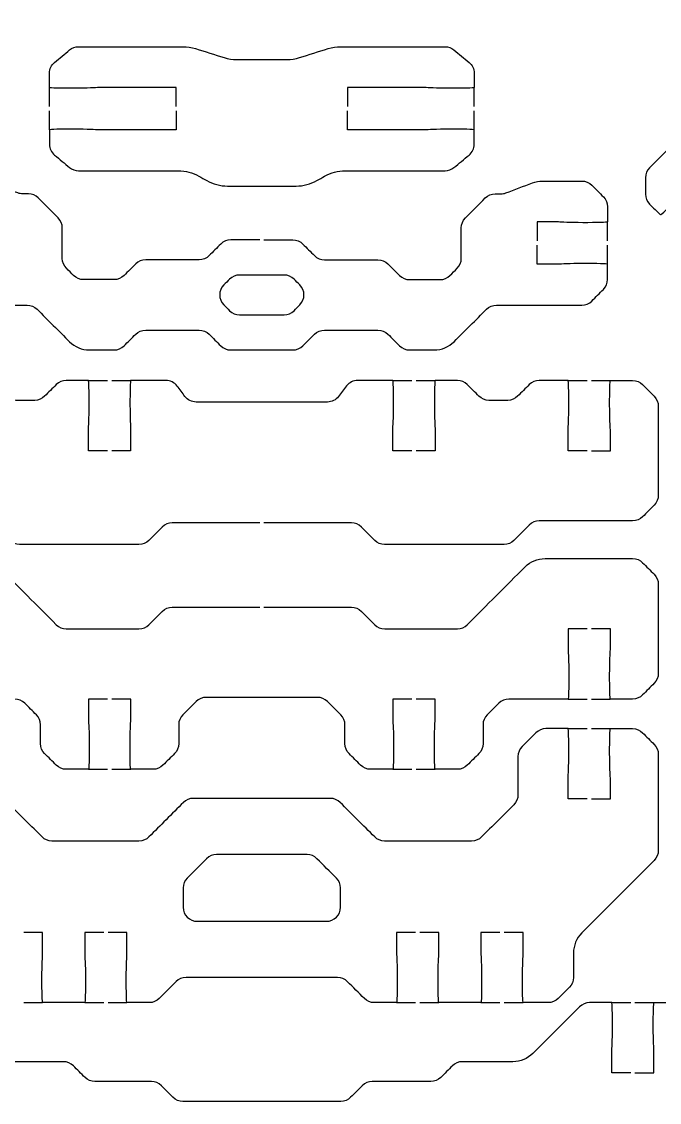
# Model space of a CAD drawing. Extents: x 0 to 400, y 230 to 450.
# Drawn here: x 317.9 to 363.3, y 268.6 to 345.5 of the extents above; entities that cross this region are included whole.
import ezdxf

# ---------------------------------------------------------------- set-up
doc = ezdxf.new("R2010")
doc.units = 0
doc.header["$MEASUREMENT"] = 0
doc.layers.add('DEFAULT', color=18, linetype='CONTINUOUS')

msp = doc.modelspace()

# ---------------------------------------------------------------- linework, layer by layer
at = {"layer": 'DEFAULT', "color": 1}
for points in [[(319.892, 339.402), (319.892, 340.753)], [(350.111, 339.402), (350.111, 340.753)], [(319.892, 337.751), (319.892, 339.102)], [(350.111, 337.751), (350.111, 339.102)], [(359.608, 329.845), (359.608, 331.193)], [(359.608, 328.194), (359.608, 329.545)], [(322.672, 319.918), (324.023, 319.918)], [(324.323, 319.918), (325.671, 319.918)], [(344.329, 319.918), (345.68, 319.918)], [(345.98, 319.918), (347.331, 319.918)], [(356.803, 319.918), (358.154, 319.918)], [(358.454, 319.918), (359.802, 319.918)], [(356.803, 297.248), (358.154, 297.248)], [(358.454, 297.248), (359.802, 297.248)], [(356.803, 295.142), (358.154, 295.142)], [(358.454, 295.142), (359.802, 295.142)], [(322.672, 292.249), (324.023, 292.249)], [(324.323, 292.249), (325.671, 292.249)], [(344.329, 292.249), (345.68, 292.249)], [(345.98, 292.249), (347.331, 292.249)], [(318.054, 275.648), (319.402, 275.648)], [(322.407, 275.648), (323.759, 275.648)], [(324.058, 275.648), (325.406, 275.648)], [(344.594, 275.648), (345.945, 275.648)], [(346.245, 275.648), (347.596, 275.648)], [(350.598, 275.648), (351.949, 275.648)], [(352.249, 275.648), (353.6, 275.648)], [(359.908, 275.648), (361.255, 275.648)], [(361.559, 275.648), (362.906, 275.648)]]:
    msp.add_lwpolyline(points, dxfattribs=at)
for points, knots in [([(387.957, 343.102), (387.957, 343.553), (387.957, 344.003), (387.957, 344.454), (389.124, 344.454), (390.29, 344.454), (391.457, 344.454), (391.668, 344.454), (392.24, 344.404), (393.206, 344.404), (394.173, 344.404), (394.956, 344.425), (394.956, 344.454), (394.956, 344.816), (394.956, 345.178), (394.956, 345.54), (394.956, 345.805), (394.85, 346.059), (394.663, 346.246), (394.388, 346.521), (394.113, 346.796), (393.838, 347.071), (393.651, 347.258), (393.397, 347.364), (393.132, 347.364), (388.572, 347.364), (384.012, 347.364), (379.452, 347.364), (379.187, 347.364), (378.933, 347.258), (378.746, 347.071), (377.589, 345.914), (376.432, 344.757), (375.275, 343.6), (374.901, 343.226), (374.393, 343.014), (373.86, 343.014), (372.898, 343.014), (371.936, 343.014), (370.974, 343.014), (370.71, 343.014), (370.456, 342.908), (370.269, 342.721), (367.711, 340.165), (365.153, 337.608), (362.596, 335.052), (362.409, 334.865), (362.303, 334.611), (362.303, 334.343), (362.304, 333.954), (362.305, 333.564), (362.307, 333.175), (362.307, 332.911), (362.412, 332.657), (362.599, 332.47), (362.856, 332.213), (363.112, 331.957), (363.368, 331.701), (363.39, 331.679), (363.961, 332.219), (364.645, 332.904), (365.326, 333.584), (365.697, 334.025), (365.848, 334.174), (366.466, 334.794), (369.736, 338.061), (369.736, 338.061), (370.055, 337.744), (370.373, 337.426), (370.692, 337.109)], [0, 0, 0, 0, 3.83, 3.83, 3.83, 13.75, 13.75, 13.75, 14.75, 14.75, 14.75, 15.75, 15.75, 15.75, 18.83, 18.83, 18.83, 19.83, 19.83, 19.83, 23.13926, 23.13926, 23.13926, 24.13926, 24.13926, 24.13926, 62.91926, 62.91926, 62.91926, 63.91926, 63.91926, 63.91926, 77.835121, 77.835121, 77.835121, 78.835121, 78.835121, 78.835121, 87.015121, 87.015121, 87.015121, 88.015121, 88.015121, 88.015121, 118.767196, 118.767196, 118.767196, 119.767196, 119.767196, 119.767196, 123.077211, 123.077211, 123.077211, 124.077211, 124.077211, 124.077211, 127.160197, 127.160197, 127.160197, 128.160197, 128.160197, 128.160197, 129.160197, 129.160197, 129.160197, 130.160197, 130.160197, 130.160197, 133.985651, 133.985651, 133.985651, 133.985651]), ([(328.895, 339.402), (328.895, 339.852), (328.895, 340.303), (328.895, 340.753), (327.061, 340.753), (325.226, 340.753), (323.392, 340.753), (323.18, 340.753), (322.608, 340.703), (321.642, 340.703), (320.675, 340.703), (319.892, 340.725), (319.892, 340.753), (319.892, 341.096), (319.892, 341.44), (319.892, 341.783), (319.892, 342.079), (320.026, 342.362), (320.255, 342.552), (320.612, 342.847), (320.968, 343.142), (321.324, 343.438), (321.504, 343.586), (321.73, 343.667), (321.963, 343.667), (324.437, 343.667), (326.911, 343.667), (329.385, 343.667), (329.689, 343.667), (329.992, 343.621), (330.281, 343.529), (330.962, 343.316), (331.643, 343.104), (332.324, 342.891), (332.613, 342.799), (332.917, 342.753), (333.22, 342.753), (334.408, 342.753), (335.595, 342.753), (336.783, 342.753), (337.086, 342.753), (337.39, 342.799), (337.679, 342.891), (338.36, 343.104), (339.041, 343.316), (339.722, 343.529), (340.011, 343.621), (340.314, 343.667), (340.618, 343.667), (343.092, 343.667), (345.566, 343.667), (348.04, 343.667), (348.273, 343.667), (348.499, 343.586), (348.675, 343.438), (349.033, 343.142), (349.39, 342.847), (349.748, 342.552), (349.977, 342.362), (350.111, 342.079), (350.111, 341.783), (350.111, 341.44), (350.111, 341.096), (350.111, 340.753), (350.111, 340.725), (349.328, 340.703), (348.361, 340.703), (347.395, 340.703), (346.823, 340.753), (346.611, 340.753), (344.777, 340.753), (342.943, 340.753), (341.108, 340.753), (341.108, 340.303), (341.108, 339.852), (341.108, 339.402)], [0, 0, 0, 0, 3.83, 3.83, 3.83, 19.43, 19.43, 19.43, 20.43, 20.43, 20.43, 21.43, 21.43, 21.43, 24.35, 24.35, 24.35, 25.35, 25.35, 25.35, 29.28459, 29.28459, 29.28459, 30.28459, 30.28459, 30.28459, 51.32459, 51.32459, 51.32459, 52.32459, 52.32459, 52.32459, 58.390907, 58.390907, 58.390907, 59.390907, 59.390907, 59.390907, 69.490907, 69.490907, 69.490907, 70.490907, 70.490907, 70.490907, 76.557224, 76.557224, 76.557224, 77.557224, 77.557224, 77.557224, 98.597224, 98.597224, 98.597224, 99.597224, 99.597224, 99.597224, 103.53952, 103.53952, 103.53952, 104.53952, 104.53952, 104.53952, 107.45952, 107.45952, 107.45952, 108.45952, 108.45952, 108.45952, 109.45952, 109.45952, 109.45952, 125.05952, 125.05952, 125.05952, 128.88952, 128.88952, 128.88952, 128.88952]), ([(328.895, 339.102), (328.895, 338.652), (328.895, 338.201), (328.895, 337.751), (327.061, 337.751), (325.226, 337.751), (323.392, 337.751), (323.18, 337.751), (322.608, 337.8), (321.642, 337.8), (320.675, 337.8), (319.892, 337.779), (319.892, 337.751), (319.892, 337.409), (319.892, 337.066), (319.892, 336.724), (319.892, 336.424), (320.026, 336.142), (320.255, 335.952), (320.612, 335.656), (320.968, 335.361), (321.324, 335.066), (321.504, 334.918), (321.73, 334.837), (321.963, 334.837), (324.326, 334.837), (326.69, 334.837), (329.054, 334.837), (329.572, 334.837), (330.08, 334.706), (330.528, 334.452), (330.713, 334.348), (330.898, 334.243), (331.082, 334.138), (331.534, 333.884), (332.042, 333.75), (332.557, 333.75), (334.185, 333.75), (335.814, 333.75), (337.443, 333.75), (337.961, 333.75), (338.469, 333.884), (338.917, 334.138), (339.102, 334.243), (339.287, 334.348), (339.471, 334.452), (339.923, 334.706), (340.431, 334.837), (340.946, 334.837), (343.311, 334.837), (345.675, 334.837), (348.04, 334.837), (348.273, 334.837), (348.499, 334.918), (348.675, 335.066), (349.033, 335.361), (349.39, 335.656), (349.748, 335.952), (349.977, 336.142), (350.111, 336.424), (350.111, 336.724), (350.111, 337.066), (350.111, 337.409), (350.111, 337.751), (350.111, 337.779), (349.328, 337.8), (348.361, 337.8), (347.395, 337.8), (346.823, 337.751), (346.611, 337.751), (344.777, 337.751), (342.943, 337.751), (341.108, 337.751), (341.108, 338.201), (341.108, 338.652), (341.108, 339.102)], [0, 0, 0, 0, 3.83, 3.83, 3.83, 19.43, 19.43, 19.43, 20.43, 20.43, 20.43, 21.43, 21.43, 21.43, 24.34, 24.34, 24.34, 25.34, 25.34, 25.34, 29.27459, 29.27459, 29.27459, 30.27459, 30.27459, 30.27459, 50.37459, 50.37459, 50.37459, 51.37459, 51.37459, 51.37459, 53.179306, 53.179306, 53.179306, 54.179306, 54.179306, 54.179306, 68.029306, 68.029306, 68.029306, 69.029306, 69.029306, 69.029306, 70.834022, 70.834022, 70.834022, 71.834022, 71.834022, 71.834022, 91.944022, 91.944022, 91.944022, 92.944022, 92.944022, 92.944022, 96.886319, 96.886319, 96.886319, 97.886319, 97.886319, 97.886319, 100.796319, 100.796319, 100.796319, 101.796319, 101.796319, 101.796319, 102.796319, 102.796319, 102.796319, 118.396319, 118.396319, 118.396319, 122.226319, 122.226319, 122.226319, 122.226319]), ([(334.85, 329.919), (334.163, 329.919), (333.476, 329.919), (332.79, 329.919), (332.525, 329.919), (332.268, 329.813), (332.081, 329.626), (331.804, 329.35), (331.528, 329.074), (331.252, 328.797), (331.065, 328.61), (330.811, 328.504), (330.546, 328.504), (329.276, 328.504), (328.006, 328.504), (326.736, 328.504), (326.471, 328.504), (326.214, 328.399), (326.027, 328.212), (325.751, 327.935), (325.474, 327.659), (325.198, 327.383), (325.011, 327.196), (324.757, 327.09), (324.492, 327.09), (323.768, 327.09), (323.044, 327.09), (322.319, 327.09), (322.055, 327.09), (321.797, 327.196), (321.61, 327.383), (321.438, 327.554), (321.267, 327.726), (321.095, 327.898), (320.908, 328.085), (320.802, 328.342), (320.802, 328.607), (320.802, 329.33), (320.802, 330.053), (320.802, 330.776), (320.802, 331.041), (320.696, 331.295), (320.509, 331.482), (320.037, 331.955), (319.564, 332.427), (319.091, 332.9), (318.904, 333.087), (318.65, 333.193), (318.386, 333.193), (318.254, 333.193), (318.122, 333.193), (317.991, 333.193), (317.871, 333.193), (317.751, 333.214), (317.638, 333.26), (317.003, 333.5), (316.368, 333.74), (315.733, 333.98), (315.507, 334.064), (315.267, 334.107), (315.027, 334.107), (314.092, 334.107), (313.158, 334.107), (312.223, 334.107), (311.958, 334.107), (311.701, 334.001), (311.514, 333.814), (311.237, 333.537), (310.961, 333.261), (310.685, 332.985), (310.498, 332.798), (310.392, 332.544), (310.392, 332.279), (310.392, 331.917), (310.392, 331.555), (310.392, 331.193), (310.392, 331.164), (311.175, 331.143), (312.142, 331.143), (313.108, 331.143), (313.68, 331.193), (313.891, 331.193), (314.391, 331.193), (314.891, 331.193), (315.391, 331.193), (315.391, 330.742), (315.391, 330.292), (315.391, 329.841)], [0, 0, 0, 0, 5.84, 5.84, 5.84, 6.84, 6.84, 6.84, 10.163402, 10.163402, 10.163402, 11.163402, 11.163402, 11.163402, 21.963402, 21.963402, 21.963402, 22.963402, 22.963402, 22.963402, 26.286804, 26.286804, 26.286804, 27.286804, 27.286804, 27.286804, 33.446804, 33.446804, 33.446804, 34.446804, 34.446804, 34.446804, 36.511556, 36.511556, 36.511556, 37.511556, 37.511556, 37.511556, 43.661556, 43.661556, 43.661556, 44.661556, 44.661556, 44.661556, 50.346694, 50.346694, 50.346694, 51.346694, 51.346694, 51.346694, 52.466694, 52.466694, 52.466694, 53.466694, 53.466694, 53.466694, 59.239181, 59.239181, 59.239181, 60.239181, 60.239181, 60.239181, 68.189181, 68.189181, 68.189181, 69.189181, 69.189181, 69.189181, 72.512582, 72.512582, 72.512582, 73.512582, 73.512582, 73.512582, 76.592582, 76.592582, 76.592582, 77.592582, 77.592582, 77.592582, 78.592582, 78.592582, 78.592582, 82.842582, 82.842582, 82.842582, 86.672582, 86.672582, 86.672582, 86.672582]), ([(335.15, 329.919), (335.838, 329.919), (336.526, 329.919), (337.213, 329.919), (337.478, 329.919), (337.732, 329.813), (337.919, 329.626), (338.195, 329.35), (338.472, 329.074), (338.748, 328.797), (338.935, 328.61), (339.193, 328.504), (339.457, 328.504), (340.727, 328.504), (341.997, 328.504), (343.267, 328.504), (343.532, 328.504), (343.786, 328.399), (343.973, 328.212), (344.249, 327.935), (344.525, 327.659), (344.802, 327.383), (344.989, 327.196), (345.246, 327.09), (345.511, 327.09), (346.235, 327.09), (346.96, 327.09), (347.684, 327.09), (347.948, 327.09), (348.202, 327.196), (348.389, 327.383), (348.561, 327.554), (348.733, 327.726), (348.905, 327.898), (349.091, 328.085), (349.197, 328.342), (349.197, 328.607), (349.197, 329.33), (349.197, 330.053), (349.197, 330.776), (349.197, 331.041), (349.303, 331.295), (349.49, 331.482), (349.963, 331.955), (350.436, 332.427), (350.908, 332.9), (351.095, 333.087), (351.353, 333.193), (351.617, 333.193), (351.749, 333.193), (351.881, 333.193), (352.012, 333.193), (352.136, 333.193), (352.256, 333.214), (352.369, 333.26), (353.001, 333.5), (353.634, 333.74), (354.267, 333.98), (354.493, 334.064), (354.732, 334.107), (354.976, 334.107), (355.911, 334.107), (356.846, 334.107), (357.78, 334.107), (358.045, 334.107), (358.299, 334.001), (358.486, 333.814), (358.762, 333.537), (359.039, 333.261), (359.315, 332.985), (359.502, 332.798), (359.608, 332.544), (359.608, 332.279), (359.608, 331.917), (359.608, 331.555), (359.608, 331.193), (359.608, 331.164), (358.825, 331.143), (357.858, 331.143), (356.891, 331.143), (356.32, 331.193), (356.108, 331.193), (355.608, 331.193), (355.109, 331.193), (354.609, 331.193), (354.609, 330.742), (354.609, 330.292), (354.609, 329.841)], [0, 0, 0, 0, 5.85, 5.85, 5.85, 6.85, 6.85, 6.85, 10.173402, 10.173402, 10.173402, 11.173402, 11.173402, 11.173402, 21.973402, 21.973402, 21.973402, 22.973402, 22.973402, 22.973402, 26.296804, 26.296804, 26.296804, 27.296804, 27.296804, 27.296804, 33.456804, 33.456804, 33.456804, 34.456804, 34.456804, 34.456804, 36.521556, 36.521556, 36.521556, 37.521556, 37.521556, 37.521556, 43.671556, 43.671556, 43.671556, 44.671556, 44.671556, 44.671556, 50.356694, 50.356694, 50.356694, 51.356694, 51.356694, 51.356694, 52.476694, 52.476694, 52.476694, 53.476694, 53.476694, 53.476694, 59.230475, 59.230475, 59.230475, 60.230475, 60.230475, 60.230475, 68.180475, 68.180475, 68.180475, 69.180475, 69.180475, 69.180475, 72.503877, 72.503877, 72.503877, 73.503877, 73.503877, 73.503877, 76.583877, 76.583877, 76.583877, 77.583877, 77.583877, 77.583877, 78.583877, 78.583877, 78.583877, 82.833877, 82.833877, 82.833877, 86.663877, 86.663877, 86.663877, 86.663877]), ([(315.391, 329.542), (315.391, 329.091), (315.391, 328.641), (315.391, 328.19), (314.891, 328.19), (314.391, 328.19), (313.891, 328.19), (313.68, 328.19), (313.108, 328.24), (312.142, 328.24), (311.175, 328.24), (310.392, 328.219), (310.392, 328.19), (310.392, 327.829), (310.392, 327.468), (310.392, 327.107), (310.392, 326.843), (310.498, 326.585), (310.685, 326.398), (310.961, 326.122), (311.237, 325.846), (311.514, 325.569), (311.701, 325.382), (311.958, 325.277), (312.223, 325.277), (314.249, 325.277), (316.275, 325.277), (318.301, 325.277), (318.566, 325.277), (318.82, 325.171), (319.007, 324.984), (319.777, 324.213), (320.547, 323.443), (321.317, 322.673), (321.695, 322.299), (322.203, 322.087), (322.732, 322.087), (323.319, 322.087), (323.906, 322.087), (324.492, 322.087), (324.757, 322.087), (325.011, 322.193), (325.198, 322.38), (325.474, 322.657), (325.751, 322.933), (326.027, 323.209), (326.214, 323.396), (326.471, 323.502), (326.736, 323.502), (328.006, 323.502), (329.276, 323.502), (330.546, 323.502), (330.811, 323.502), (331.065, 323.396), (331.252, 323.209), (331.528, 322.933), (331.804, 322.657), (332.081, 322.38), (332.268, 322.193), (332.525, 322.087), (332.79, 322.087), (334.264, 322.087), (335.739, 322.087), (337.213, 322.087), (337.478, 322.087), (337.732, 322.193), (337.919, 322.38), (338.195, 322.657), (338.472, 322.933), (338.748, 323.209), (338.935, 323.396), (339.193, 323.502), (339.457, 323.502), (340.727, 323.502), (341.997, 323.502), (343.267, 323.502), (343.532, 323.502), (343.786, 323.396), (343.973, 323.209), (344.249, 322.933), (344.525, 322.657), (344.802, 322.38), (344.992, 322.193), (345.246, 322.087), (345.511, 322.087), (346.098, 322.089), (346.684, 322.09), (347.271, 322.091), (347.8, 322.091), (348.308, 322.303), (348.682, 322.677), (349.453, 323.446), (350.223, 324.215), (350.993, 324.984), (351.18, 325.171), (351.437, 325.277), (351.702, 325.277), (353.728, 325.277), (355.754, 325.277), (357.78, 325.277), (358.045, 325.277), (358.299, 325.382), (358.486, 325.569), (358.762, 325.846), (359.039, 326.122), (359.315, 326.398), (359.502, 326.585), (359.608, 326.843), (359.608, 327.107), (359.608, 327.468), (359.608, 327.829), (359.608, 328.19), (359.608, 328.219), (358.825, 328.24), (357.858, 328.24), (356.891, 328.24), (356.32, 328.19), (356.108, 328.19), (355.608, 328.19), (355.109, 328.19), (354.609, 328.19), (354.609, 328.641), (354.609, 329.091), (354.609, 329.542)], [0, 0, 0, 0, 3.83, 3.83, 3.83, 8.08, 8.08, 8.08, 9.08, 9.08, 9.08, 10.08, 10.08, 10.08, 13.15, 13.15, 13.15, 14.15, 14.15, 14.15, 17.473402, 17.473402, 17.473402, 18.473402, 18.473402, 18.473402, 35.703402, 35.703402, 35.703402, 36.703402, 36.703402, 36.703402, 45.966501, 45.966501, 45.966501, 46.966501, 46.966501, 46.966501, 51.956501, 51.956501, 51.956501, 52.956501, 52.956501, 52.956501, 56.279903, 56.279903, 56.279903, 57.279903, 57.279903, 57.279903, 68.079903, 68.079903, 68.079903, 69.079903, 69.079903, 69.079903, 72.403304, 72.403304, 72.403304, 73.403304, 73.403304, 73.403304, 85.943304, 85.943304, 85.943304, 86.943304, 86.943304, 86.943304, 90.266706, 90.266706, 90.266706, 91.266706, 91.266706, 91.266706, 102.066706, 102.066706, 102.066706, 103.066706, 103.066706, 103.066706, 106.390108, 106.390108, 106.390108, 107.390108, 107.390108, 107.390108, 112.380118, 112.380118, 112.380118, 113.380118, 113.380118, 113.380118, 122.636149, 122.636149, 122.636149, 123.636149, 123.636149, 123.636149, 140.866149, 140.866149, 140.866149, 141.866149, 141.866149, 141.866149, 145.189551, 145.189551, 145.189551, 146.189551, 146.189551, 146.189551, 149.259551, 149.259551, 149.259551, 150.259551, 150.259551, 150.259551, 151.259551, 151.259551, 151.259551, 155.509551, 155.509551, 155.509551, 159.339551, 159.339551, 159.339551, 159.339551]), ([(336.585, 324.59), (335.529, 324.59), (334.473, 324.59), (333.417, 324.59), (333.151, 324.59), (332.897, 324.695), (332.71, 324.882), (332.571, 325.021), (332.433, 325.159), (332.295, 325.297), (331.904, 325.688), (331.904, 326.321), (332.295, 326.711), (332.433, 326.849), (332.571, 326.988), (332.71, 327.126), (332.897, 327.313), (333.151, 327.419), (333.417, 327.419), (334.473, 327.419), (335.529, 327.419), (336.585, 327.419), (336.85, 327.419), (337.105, 327.313), (337.292, 327.126), (337.43, 326.988), (337.569, 326.849), (337.707, 326.711), (338.098, 326.321), (338.097, 325.688), (337.707, 325.297), (337.569, 325.159), (337.43, 325.021), (337.292, 324.882), (337.105, 324.695), (336.85, 324.59), (336.585, 324.59)], [1, 1, 1, 1, 9.982, 9.982, 9.982, 10.982, 10.982, 10.982, 12.644408, 12.644408, 12.644408, 13.644408, 13.644408, 13.644408, 15.306816, 15.306816, 15.306816, 16.306816, 16.306816, 16.306816, 25.288816, 25.288816, 25.288816, 26.288816, 26.288816, 26.288816, 27.951225, 27.951225, 27.951225, 28.951225, 28.951225, 28.951225, 30.613633, 30.613633, 30.613633, 31.613633, 31.613633, 31.613633, 31.613633]), ([(334.85, 309.783), (332.773, 309.783), (330.696, 309.783), (328.62, 309.783), (328.355, 309.783), (328.098, 309.677), (327.911, 309.49), (327.594, 309.173), (327.278, 308.857), (326.962, 308.541), (326.775, 308.35), (326.521, 308.248), (326.256, 308.248), (323.425, 308.248), (320.593, 308.248), (317.761, 308.248), (317.497, 308.248), (317.239, 308.35), (317.052, 308.541), (316.689, 308.903), (316.325, 309.265), (315.962, 309.627), (315.775, 309.818), (315.521, 309.924), (315.257, 309.924), (313.041, 309.924), (310.826, 309.924), (308.61, 309.924), (308.346, 309.924), (308.092, 310.026), (307.905, 310.216), (307.628, 310.492), (307.352, 310.767), (307.076, 311.042), (306.885, 311.232), (306.783, 311.486), (306.783, 311.751), (306.783, 313.864), (306.783, 315.977), (306.783, 318.09), (306.783, 318.355), (306.885, 318.609), (307.076, 318.796), (307.352, 319.072), (307.628, 319.349), (307.905, 319.625), (308.092, 319.816), (308.346, 319.918), (308.61, 319.918), (309.139, 319.918), (309.669, 319.918), (310.198, 319.918), (310.226, 319.918), (310.247, 319.135), (310.247, 318.168), (310.247, 317.201), (310.198, 316.63), (310.198, 316.418), (310.198, 315.919), (310.198, 315.419), (310.198, 314.919), (310.648, 314.919), (311.099, 314.919), (311.549, 314.919)], [0, 0, 0, 0, 17.66, 17.66, 17.66, 18.66, 18.66, 18.66, 22.464234, 22.464234, 22.464234, 23.464234, 23.464234, 23.464234, 47.544234, 47.544234, 47.544234, 48.544234, 48.544234, 48.544234, 52.907089, 52.907089, 52.907089, 53.907089, 53.907089, 53.907089, 72.747089, 72.747089, 72.747089, 73.747089, 73.747089, 73.747089, 77.063427, 77.063427, 77.063427, 78.063427, 78.063427, 78.063427, 96.033427, 96.033427, 96.033427, 97.033427, 97.033427, 97.033427, 100.356829, 100.356829, 100.356829, 101.356829, 101.356829, 101.356829, 105.856829, 105.856829, 105.856829, 106.856829, 106.856829, 106.856829, 107.856829, 107.856829, 107.856829, 112.106829, 112.106829, 112.106829, 115.936829, 115.936829, 115.936829, 115.936829]), ([(324.023, 314.919), (323.57, 314.919), (323.118, 314.919), (322.665, 314.919), (322.665, 315.419), (322.665, 315.919), (322.665, 316.418), (322.665, 316.63), (322.714, 317.201), (322.714, 318.168), (322.714, 319.135), (322.693, 319.918), (322.665, 319.918), (322.137, 319.918), (321.609, 319.918), (321.081, 319.918), (320.816, 319.918), (320.559, 319.816), (320.372, 319.625), (320.096, 319.349), (319.819, 319.072), (319.543, 318.796), (319.356, 318.609), (319.102, 318.503), (318.837, 318.503), (318.392, 318.503), (317.946, 318.503), (317.5, 318.503), (317.236, 318.503), (316.978, 318.609), (316.791, 318.796), (316.515, 319.072), (316.238, 319.349), (315.962, 319.625), (315.775, 319.816), (315.521, 319.918), (315.257, 319.918), (314.571, 319.918), (313.885, 319.918), (313.2, 319.918), (313.172, 319.918), (313.15, 319.135), (313.15, 318.168), (313.15, 317.201), (313.2, 316.63), (313.2, 316.418), (313.2, 315.919), (313.2, 315.419), (313.2, 314.919), (312.75, 314.919), (312.299, 314.919), (311.849, 314.919)], [0, 0, 0, 0, 3.85, 3.85, 3.85, 8.1, 8.1, 8.1, 9.1, 9.1, 9.1, 10.1, 10.1, 10.1, 14.59, 14.59, 14.59, 15.59, 15.59, 15.59, 18.913402, 18.913402, 18.913402, 19.913402, 19.913402, 19.913402, 23.703402, 23.703402, 23.703402, 24.703402, 24.703402, 24.703402, 28.026804, 28.026804, 28.026804, 29.026804, 29.026804, 29.026804, 34.856804, 34.856804, 34.856804, 35.856804, 35.856804, 35.856804, 36.856804, 36.856804, 36.856804, 41.106804, 41.106804, 41.106804, 44.936804, 44.936804, 44.936804, 44.936804]), ([(345.68, 314.919), (345.23, 314.919), (344.779, 314.919), (344.329, 314.919), (344.329, 315.419), (344.329, 315.919), (344.329, 316.418), (344.329, 316.63), (344.378, 317.201), (344.378, 318.168), (344.378, 319.135), (344.357, 319.918), (344.329, 319.918), (343.495, 319.918), (342.662, 319.918), (341.828, 319.918), (341.514, 319.918), (341.221, 319.773), (341.031, 319.526), (340.841, 319.277), (340.652, 319.028), (340.463, 318.778), (340.276, 318.531), (339.979, 318.383), (339.669, 318.383), (336.556, 318.383), (333.443, 318.383), (330.331, 318.383), (330.017, 318.383), (329.724, 318.531), (329.533, 318.782), (329.345, 319.029), (329.157, 319.276), (328.969, 319.523), (328.782, 319.773), (328.486, 319.918), (328.175, 319.918), (327.339, 319.918), (326.503, 319.918), (325.667, 319.918), (325.639, 319.918), (325.618, 319.135), (325.618, 318.168), (325.618, 317.201), (325.667, 316.63), (325.667, 316.418), (325.667, 315.919), (325.667, 315.419), (325.667, 314.919), (325.219, 314.919), (324.771, 314.919), (324.323, 314.919)], [0, 0, 0, 0, 3.83, 3.83, 3.83, 8.08, 8.08, 8.08, 9.08, 9.08, 9.08, 10.08, 10.08, 10.08, 17.17, 17.17, 17.17, 18.17, 18.17, 18.17, 20.832048, 20.832048, 20.832048, 21.832048, 21.832048, 21.832048, 48.302048, 48.302048, 48.302048, 49.302048, 49.302048, 49.302048, 51.942124, 51.942124, 51.942124, 52.942124, 52.942124, 52.942124, 60.052124, 60.052124, 60.052124, 61.052124, 61.052124, 61.052124, 62.052124, 62.052124, 62.052124, 66.302124, 66.302124, 66.302124, 70.112124, 70.112124, 70.112124, 70.112124]), ([(358.454, 314.919), (358.905, 314.919), (359.355, 314.919), (359.805, 314.919), (359.805, 315.419), (359.805, 315.919), (359.805, 316.418), (359.805, 316.63), (359.756, 317.201), (359.756, 318.168), (359.756, 319.135), (359.777, 319.918), (359.805, 319.918), (360.335, 319.918), (360.864, 319.918), (361.393, 319.918), (361.657, 319.918), (361.911, 319.816), (362.098, 319.625), (362.375, 319.349), (362.651, 319.072), (362.927, 318.796), (363.114, 318.609), (363.22, 318.355), (363.22, 318.09), (363.22, 315.977), (363.22, 313.864), (363.22, 311.751), (363.22, 311.486), (363.114, 311.232), (362.927, 311.042), (362.651, 310.767), (362.375, 310.492), (362.098, 310.216), (361.911, 310.026), (361.657, 309.924), (361.393, 309.924), (359.177, 309.924), (356.962, 309.924), (354.747, 309.924), (354.482, 309.924), (354.224, 309.818), (354.037, 309.627), (353.674, 309.265), (353.311, 308.903), (352.947, 308.541), (352.76, 308.35), (352.506, 308.248), (352.242, 308.248), (349.409, 308.248), (346.576, 308.248), (343.743, 308.248), (343.479, 308.248), (343.221, 308.35), (343.034, 308.541), (342.718, 308.857), (342.402, 309.173), (342.085, 309.49), (341.898, 309.677), (341.644, 309.783), (341.38, 309.783), (339.303, 309.783), (337.226, 309.783), (335.15, 309.783)], [0, 0, 0, 0, 3.83, 3.83, 3.83, 8.08, 8.08, 8.08, 9.08, 9.08, 9.08, 10.08, 10.08, 10.08, 14.58, 14.58, 14.58, 15.58, 15.58, 15.58, 18.903402, 18.903402, 18.903402, 19.903402, 19.903402, 19.903402, 37.873402, 37.873402, 37.873402, 38.873402, 38.873402, 38.873402, 42.18974, 42.18974, 42.18974, 43.18974, 43.18974, 43.18974, 62.02974, 62.02974, 62.02974, 63.02974, 63.02974, 63.02974, 67.392595, 67.392595, 67.392595, 68.392595, 68.392595, 68.392595, 92.482595, 92.482595, 92.482595, 93.482595, 93.482595, 93.482595, 97.286829, 97.286829, 97.286829, 98.286829, 98.286829, 98.286829, 115.946829, 115.946829, 115.946829, 115.946829]), ([(358.154, 314.919), (357.704, 314.919), (357.254, 314.919), (356.803, 314.919), (356.803, 315.419), (356.803, 315.919), (356.803, 316.418), (356.803, 316.63), (356.853, 317.201), (356.853, 318.168), (356.853, 319.135), (356.831, 319.918), (356.803, 319.918), (356.118, 319.918), (355.432, 319.918), (354.747, 319.918), (354.482, 319.918), (354.224, 319.816), (354.037, 319.625), (353.761, 319.349), (353.485, 319.072), (353.208, 318.796), (353.021, 318.609), (352.767, 318.503), (352.503, 318.503), (352.056, 318.503), (351.609, 318.503), (351.162, 318.503), (350.898, 318.503), (350.64, 318.609), (350.453, 318.796), (350.177, 319.072), (349.901, 319.349), (349.624, 319.625), (349.437, 319.816), (349.183, 319.918), (348.919, 319.918), (348.389, 319.918), (347.86, 319.918), (347.331, 319.918), (347.303, 319.918), (347.282, 319.135), (347.282, 318.168), (347.282, 317.201), (347.331, 316.63), (347.331, 316.418), (347.331, 315.919), (347.331, 315.419), (347.331, 314.919), (346.881, 314.919), (346.43, 314.919), (345.98, 314.919)], [0, 0, 0, 0, 3.83, 3.83, 3.83, 8.08, 8.08, 8.08, 9.08, 9.08, 9.08, 10.08, 10.08, 10.08, 15.91, 15.91, 15.91, 16.91, 16.91, 16.91, 20.233402, 20.233402, 20.233402, 21.233402, 21.233402, 21.233402, 25.033402, 25.033402, 25.033402, 26.033402, 26.033402, 26.033402, 29.356804, 29.356804, 29.356804, 30.356804, 30.356804, 30.356804, 34.856804, 34.856804, 34.856804, 35.856804, 35.856804, 35.856804, 36.856804, 36.856804, 36.856804, 41.106804, 41.106804, 41.106804, 44.936804, 44.936804, 44.936804, 44.936804]), ([(311.549, 302.247), (311.099, 302.247), (310.648, 302.247), (310.198, 302.247), (310.198, 301.747), (310.198, 301.248), (310.198, 300.748), (310.198, 300.536), (310.247, 299.965), (310.247, 298.998), (310.247, 298.031), (310.226, 297.248), (310.198, 297.248), (309.669, 297.248), (309.139, 297.248), (308.61, 297.248), (308.346, 297.248), (308.092, 297.354), (307.905, 297.541), (307.628, 297.817), (307.352, 298.094), (307.076, 298.37), (306.885, 298.557), (306.783, 298.811), (306.783, 299.076), (306.783, 301.19), (306.783, 303.304), (306.783, 305.419), (306.783, 305.683), (306.885, 305.937), (307.076, 306.124), (307.352, 306.401), (307.628, 306.677), (307.905, 306.953), (308.092, 307.14), (308.346, 307.246), (308.61, 307.246), (310.687, 307.246), (312.764, 307.246), (314.84, 307.246), (315.373, 307.246), (315.881, 307.034), (316.255, 306.66), (317.628, 305.287), (319.002, 303.913), (320.375, 302.54), (320.562, 302.353), (320.82, 302.247), (321.084, 302.247), (322.81, 302.247), (324.535, 302.247), (326.26, 302.247), (326.524, 302.247), (326.778, 302.353), (326.965, 302.54), (327.282, 302.856), (327.598, 303.173), (327.914, 303.489), (328.101, 303.676), (328.359, 303.782), (328.623, 303.782), (330.699, 303.782), (332.774, 303.782), (334.85, 303.782)], [0, 0, 0, 0, 3.83, 3.83, 3.83, 8.08, 8.08, 8.08, 9.08, 9.08, 9.08, 10.08, 10.08, 10.08, 14.58, 14.58, 14.58, 15.58, 15.58, 15.58, 18.903402, 18.903402, 18.903402, 19.903402, 19.903402, 19.903402, 37.883402, 37.883402, 37.883402, 38.883402, 38.883402, 38.883402, 42.206804, 42.206804, 42.206804, 43.206804, 43.206804, 43.206804, 60.866804, 60.866804, 60.866804, 61.866804, 61.866804, 61.866804, 78.384818, 78.384818, 78.384818, 79.384818, 79.384818, 79.384818, 94.054818, 94.054818, 94.054818, 95.054818, 95.054818, 95.054818, 98.859053, 98.859053, 98.859053, 99.859053, 99.859053, 99.859053, 117.509053, 117.509053, 117.509053, 117.509053]), ([(335.15, 303.782), (337.228, 303.782), (339.305, 303.782), (341.383, 303.782), (341.648, 303.782), (341.902, 303.676), (342.089, 303.489), (342.405, 303.173), (342.722, 302.856), (343.038, 302.54), (343.225, 302.353), (343.482, 302.247), (343.747, 302.247), (345.471, 302.247), (347.195, 302.247), (348.919, 302.247), (349.183, 302.247), (349.437, 302.353), (349.624, 302.54), (350.998, 303.913), (352.371, 305.287), (353.745, 306.66), (354.122, 307.034), (354.63, 307.246), (355.159, 307.246), (357.237, 307.246), (359.315, 307.246), (361.393, 307.246), (361.657, 307.246), (361.911, 307.14), (362.098, 306.953), (362.375, 306.677), (362.651, 306.401), (362.927, 306.124), (363.114, 305.937), (363.22, 305.683), (363.22, 305.419), (363.22, 303.304), (363.22, 301.19), (363.22, 299.076), (363.22, 298.811), (363.114, 298.557), (362.927, 298.37), (362.651, 298.094), (362.375, 297.817), (362.098, 297.541), (361.911, 297.354), (361.657, 297.248), (361.393, 297.248), (360.864, 297.248), (360.335, 297.248), (359.805, 297.248), (359.777, 297.248), (359.756, 298.031), (359.756, 298.998), (359.756, 299.965), (359.805, 300.536), (359.805, 300.748), (359.805, 301.248), (359.805, 301.747), (359.805, 302.247), (359.355, 302.247), (358.905, 302.247), (358.454, 302.247)], [0, 0, 0, 0, 17.67, 17.67, 17.67, 18.67, 18.67, 18.67, 22.474234, 22.474234, 22.474234, 23.474234, 23.474234, 23.474234, 38.134234, 38.134234, 38.134234, 39.134234, 39.134234, 39.134234, 55.652249, 55.652249, 55.652249, 56.652249, 56.652249, 56.652249, 74.322249, 74.322249, 74.322249, 75.322249, 75.322249, 75.322249, 78.645651, 78.645651, 78.645651, 79.645651, 79.645651, 79.645651, 97.625651, 97.625651, 97.625651, 98.625651, 98.625651, 98.625651, 101.949053, 101.949053, 101.949053, 102.949053, 102.949053, 102.949053, 107.449053, 107.449053, 107.449053, 108.449053, 108.449053, 108.449053, 109.449053, 109.449053, 109.449053, 113.699053, 113.699053, 113.699053, 117.529053, 117.529053, 117.529053, 117.529053]), ([(324.023, 297.248), (323.572, 297.248), (323.12, 297.248), (322.668, 297.248), (322.668, 296.749), (322.668, 296.249), (322.668, 295.749), (322.668, 295.537), (322.718, 294.966), (322.718, 293.999), (322.718, 293.033), (322.697, 292.249), (322.668, 292.249), (322.14, 292.249), (321.612, 292.249), (321.084, 292.249), (320.82, 292.249), (320.562, 292.355), (320.375, 292.542), (320.099, 292.819), (319.823, 293.095), (319.546, 293.371), (319.359, 293.558), (319.254, 293.812), (319.254, 294.077), (319.254, 294.525), (319.254, 294.973), (319.254, 295.421), (319.254, 295.686), (319.148, 295.94), (318.961, 296.126), (318.684, 296.403), (318.408, 296.679), (318.132, 296.956), (317.945, 297.142), (317.691, 297.248), (317.426, 297.248), (316.017, 297.248), (314.609, 297.248), (313.2, 297.248), (313.172, 297.248), (313.15, 298.031), (313.15, 298.998), (313.15, 299.965), (313.2, 300.536), (313.2, 300.748), (313.2, 301.248), (313.2, 301.747), (313.2, 302.247), (312.75, 302.247), (312.299, 302.247), (311.849, 302.247)], [0, 0, 0, 0, 3.84, 3.84, 3.84, 8.09, 8.09, 8.09, 9.09, 9.09, 9.09, 10.09, 10.09, 10.09, 14.58, 14.58, 14.58, 15.58, 15.58, 15.58, 18.903402, 18.903402, 18.903402, 19.903402, 19.903402, 19.903402, 23.713402, 23.713402, 23.713402, 24.713402, 24.713402, 24.713402, 28.036804, 28.036804, 28.036804, 29.036804, 29.036804, 29.036804, 41.016804, 41.016804, 41.016804, 42.016804, 42.016804, 42.016804, 43.016804, 43.016804, 43.016804, 47.266804, 47.266804, 47.266804, 51.096804, 51.096804, 51.096804, 51.096804]), ([(358.154, 302.247), (357.704, 302.247), (357.254, 302.247), (356.803, 302.247), (356.803, 301.747), (356.803, 301.248), (356.803, 300.748), (356.803, 300.536), (356.853, 299.965), (356.853, 298.998), (356.853, 298.031), (356.831, 297.248), (356.803, 297.248), (355.394, 297.248), (353.986, 297.248), (352.577, 297.248), (352.312, 297.248), (352.055, 297.142), (351.868, 296.956), (351.592, 296.679), (351.315, 296.403), (351.039, 296.126), (350.852, 295.94), (350.746, 295.686), (350.746, 295.421), (350.746, 294.973), (350.746, 294.525), (350.746, 294.077), (350.746, 293.812), (350.64, 293.558), (350.453, 293.371), (350.177, 293.095), (349.901, 292.819), (349.624, 292.542), (349.437, 292.355), (349.183, 292.249), (348.919, 292.249), (348.389, 292.249), (347.86, 292.249), (347.331, 292.249), (347.303, 292.249), (347.282, 293.033), (347.282, 293.999), (347.282, 294.966), (347.331, 295.537), (347.331, 295.749), (347.331, 296.249), (347.331, 296.749), (347.331, 297.248), (346.881, 297.248), (346.43, 297.248), (345.98, 297.248)], [0, 0, 0, 0, 3.83, 3.83, 3.83, 8.08, 8.08, 8.08, 9.08, 9.08, 9.08, 10.08, 10.08, 10.08, 22.06, 22.06, 22.06, 23.06, 23.06, 23.06, 26.383402, 26.383402, 26.383402, 27.383402, 27.383402, 27.383402, 31.193402, 31.193402, 31.193402, 32.193402, 32.193402, 32.193402, 35.516804, 35.516804, 35.516804, 36.516804, 36.516804, 36.516804, 41.016804, 41.016804, 41.016804, 42.016804, 42.016804, 42.016804, 43.016804, 43.016804, 43.016804, 47.266804, 47.266804, 47.266804, 51.096804, 51.096804, 51.096804, 51.096804]), ([(345.68, 297.248), (345.23, 297.248), (344.779, 297.248), (344.329, 297.248), (344.329, 296.749), (344.329, 296.249), (344.329, 295.749), (344.329, 295.537), (344.378, 294.966), (344.378, 293.999), (344.378, 293.033), (344.357, 292.249), (344.329, 292.249), (343.801, 292.249), (343.273, 292.249), (342.745, 292.249), (342.48, 292.249), (342.223, 292.355), (342.036, 292.542), (341.761, 292.819), (341.486, 293.095), (341.21, 293.371), (341.023, 293.558), (340.918, 293.812), (340.918, 294.077), (340.918, 294.524), (340.918, 294.971), (340.918, 295.417), (340.918, 295.686), (340.812, 295.94), (340.625, 296.126), (340.307, 296.443), (339.99, 296.759), (339.672, 297.075), (339.485, 297.262), (339.231, 297.368), (338.967, 297.368), (336.323, 297.368), (333.68, 297.368), (331.036, 297.368), (330.772, 297.368), (330.514, 297.262), (330.327, 297.075), (330.011, 296.759), (329.695, 296.443), (329.378, 296.126), (329.191, 295.94), (329.085, 295.686), (329.085, 295.421), (329.085, 294.973), (329.085, 294.525), (329.085, 294.077), (329.085, 293.812), (328.98, 293.558), (328.793, 293.371), (328.516, 293.095), (328.24, 292.819), (327.964, 292.542), (327.777, 292.355), (327.523, 292.249), (327.258, 292.249), (326.729, 292.249), (326.2, 292.249), (325.671, 292.249), (325.642, 292.249), (325.621, 293.033), (325.621, 293.999), (325.621, 294.966), (325.671, 295.537), (325.671, 295.749), (325.671, 296.249), (325.671, 296.749), (325.671, 297.248), (325.221, 297.248), (324.772, 297.248), (324.323, 297.248)], [0, 0, 0, 0, 3.83, 3.83, 3.83, 8.08, 8.08, 8.08, 9.08, 9.08, 9.08, 10.08, 10.08, 10.08, 14.57, 14.57, 14.57, 15.57, 15.57, 15.57, 18.886338, 18.886338, 18.886338, 19.886338, 19.886338, 19.886338, 23.686338, 23.686338, 23.686338, 24.686338, 24.686338, 24.686338, 28.49765, 28.49765, 28.49765, 29.49765, 29.49765, 29.49765, 51.97765, 51.97765, 51.97765, 52.97765, 52.97765, 52.97765, 56.781885, 56.781885, 56.781885, 57.781885, 57.781885, 57.781885, 61.591885, 61.591885, 61.591885, 62.591885, 62.591885, 62.591885, 65.915287, 65.915287, 65.915287, 66.915287, 66.915287, 66.915287, 71.415287, 71.415287, 71.415287, 72.415287, 72.415287, 72.415287, 73.415287, 73.415287, 73.415287, 77.665287, 77.665287, 77.665287, 81.485287, 81.485287, 81.485287, 81.485287]), ([(358.154, 290.143), (357.704, 290.143), (357.254, 290.143), (356.803, 290.143), (356.803, 290.643), (356.803, 291.143), (356.803, 291.643), (356.803, 291.854), (356.853, 292.426), (356.853, 293.392), (356.853, 294.359), (356.831, 295.142), (356.803, 295.142), (356.274, 295.142), (355.745, 295.142), (355.216, 295.142), (354.951, 295.142), (354.697, 295.036), (354.51, 294.849), (354.181, 294.52), (353.852, 294.191), (353.522, 293.862), (353.335, 293.675), (353.23, 293.421), (353.23, 293.153), (353.23, 292.248), (353.23, 291.344), (353.23, 290.44), (353.23, 290.175), (353.124, 289.921), (352.937, 289.734), (352.172, 288.969), (351.408, 288.203), (350.644, 287.438), (350.457, 287.251), (350.203, 287.145), (349.935, 287.145), (347.871, 287.145), (345.807, 287.145), (343.743, 287.145), (343.479, 287.145), (343.221, 287.251), (343.034, 287.438), (342.216, 288.255), (341.397, 289.072), (340.579, 289.889), (340.392, 290.076), (340.138, 290.182), (339.873, 290.182), (336.626, 290.182), (333.378, 290.182), (330.13, 290.182), (329.862, 290.182), (329.608, 290.076), (329.421, 289.889), (328.602, 289.072), (327.784, 288.255), (326.965, 287.438), (326.778, 287.251), (326.524, 287.145), (326.26, 287.145), (324.196, 287.145), (322.132, 287.145), (320.068, 287.145), (319.804, 287.145), (319.55, 287.251), (319.363, 287.438), (318.597, 288.203), (317.832, 288.969), (317.066, 289.734), (316.876, 289.921), (316.774, 290.175), (316.774, 290.44), (316.774, 291.344), (316.774, 292.248), (316.774, 293.153), (316.774, 293.421), (316.668, 293.675), (316.481, 293.862), (316.151, 294.191), (315.822, 294.52), (315.493, 294.849), (315.302, 295.036), (315.048, 295.142), (314.784, 295.142), (314.256, 295.142), (313.728, 295.142), (313.2, 295.142), (313.172, 295.142), (313.15, 294.359), (313.15, 293.392), (313.15, 292.426), (313.2, 291.854), (313.2, 291.643), (313.2, 291.143), (313.2, 290.643), (313.2, 290.143), (312.75, 290.143), (312.299, 290.143), (311.849, 290.143)], [0, 0, 0, 0, 3.83, 3.83, 3.83, 8.08, 8.08, 8.08, 9.08, 9.08, 9.08, 10.08, 10.08, 10.08, 14.58, 14.58, 14.58, 15.58, 15.58, 15.58, 19.539798, 19.539798, 19.539798, 20.539798, 20.539798, 20.539798, 28.229798, 28.229798, 28.229798, 29.229798, 29.229798, 29.229798, 38.42926, 38.42926, 38.42926, 39.42926, 39.42926, 39.42926, 56.97926, 56.97926, 56.97926, 57.97926, 57.97926, 57.97926, 67.815118, 67.815118, 67.815118, 68.815118, 68.815118, 68.815118, 96.435118, 96.435118, 96.435118, 97.435118, 97.435118, 97.435118, 107.270976, 107.270976, 107.270976, 108.270976, 108.270976, 108.270976, 125.820976, 125.820976, 125.820976, 126.820976, 126.820976, 126.820976, 136.027506, 136.027506, 136.027506, 137.027506, 137.027506, 137.027506, 144.717506, 144.717506, 144.717506, 145.717506, 145.717506, 145.717506, 149.677304, 149.677304, 149.677304, 150.677304, 150.677304, 150.677304, 155.167304, 155.167304, 155.167304, 156.167304, 156.167304, 156.167304, 157.167304, 157.167304, 157.167304, 161.417304, 161.417304, 161.417304, 165.247304, 165.247304, 165.247304, 165.247304]), ([(358.454, 290.143), (358.905, 290.143), (359.355, 290.143), (359.805, 290.143), (359.805, 290.643), (359.805, 291.143), (359.805, 291.643), (359.805, 291.854), (359.756, 292.426), (359.756, 293.392), (359.756, 294.359), (359.777, 295.142), (359.805, 295.142), (360.335, 295.142), (360.864, 295.142), (361.393, 295.142), (361.657, 295.142), (361.911, 295.036), (362.098, 294.849), (362.375, 294.573), (362.651, 294.297), (362.927, 294.02), (363.114, 293.833), (363.22, 293.579), (363.22, 293.311), (363.22, 291.032), (363.22, 288.753), (363.22, 286.474), (363.22, 286.21), (363.114, 285.956), (362.927, 285.769), (361.207, 284.047), (359.487, 282.326), (357.766, 280.604), (357.392, 280.23), (357.181, 279.719), (357.181, 279.19), (357.181, 278.608), (357.181, 278.025), (357.181, 277.443), (357.181, 277.179), (357.075, 276.925), (356.888, 276.738), (356.622, 276.472), (356.356, 276.206), (356.091, 275.941), (355.904, 275.754), (355.65, 275.648), (355.385, 275.648), (354.79, 275.648), (354.195, 275.648), (353.6, 275.648), (353.572, 275.648), (353.551, 276.431), (353.551, 277.398), (353.551, 278.364), (353.6, 278.936), (353.6, 279.147), (353.6, 279.647), (353.6, 280.147), (353.6, 280.647), (353.15, 280.647), (352.699, 280.647), (352.249, 280.647)], [0, 0, 0, 0, 3.83, 3.83, 3.83, 8.08, 8.08, 8.08, 9.08, 9.08, 9.08, 10.08, 10.08, 10.08, 14.58, 14.58, 14.58, 15.58, 15.58, 15.58, 18.903402, 18.903402, 18.903402, 19.903402, 19.903402, 19.903402, 39.283402, 39.283402, 39.283402, 40.283402, 40.283402, 40.283402, 60.980419, 60.980419, 60.980419, 61.980419, 61.980419, 61.980419, 66.930419, 66.930419, 66.930419, 67.930419, 67.930419, 67.930419, 71.126541, 71.126541, 71.126541, 72.126541, 72.126541, 72.126541, 77.186541, 77.186541, 77.186541, 78.186541, 78.186541, 78.186541, 79.186541, 79.186541, 79.186541, 83.436541, 83.436541, 83.436541, 87.266541, 87.266541, 87.266541, 87.266541]), ([(338.925, 285.892), (339.385, 285.432), (339.845, 284.972), (340.305, 284.513), (340.492, 284.325), (340.598, 284.071), (340.598, 283.806), (340.598, 283.349), (340.598, 282.893), (340.598, 282.437), (340.598, 281.884), (340.15, 281.436), (339.598, 281.436), (336.533, 281.436), (333.469, 281.436), (330.404, 281.436), (329.852, 281.436), (329.404, 281.884), (329.404, 282.437), (329.404, 282.893), (329.404, 283.349), (329.404, 283.806), (329.404, 284.071), (329.51, 284.325), (329.697, 284.513), (330.157, 284.972), (330.616, 285.432), (331.076, 285.892), (331.264, 286.079), (331.518, 286.185), (331.783, 286.185), (333.928, 286.185), (336.073, 286.185), (338.219, 286.185), (338.484, 286.185), (338.738, 286.079), (338.925, 285.892)], [1, 1, 1, 1, 6.529575, 6.529575, 6.529575, 7.529575, 7.529575, 7.529575, 11.410575, 11.410575, 11.410575, 12.410575, 12.410575, 12.410575, 38.470575, 38.470575, 38.470575, 39.470575, 39.470575, 39.470575, 43.351575, 43.351575, 43.351575, 44.351575, 44.351575, 44.351575, 49.88115, 49.88115, 49.88115, 50.88115, 50.88115, 50.88115, 69.12315, 69.12315, 69.12315, 70.12315, 70.12315, 70.12315, 70.12315]), ([(323.759, 280.647), (323.306, 280.647), (322.853, 280.647), (322.4, 280.647), (322.4, 280.147), (322.4, 279.647), (322.4, 279.147), (322.4, 278.936), (322.45, 278.364), (322.45, 277.398), (322.45, 276.431), (322.429, 275.648), (322.4, 275.648), (321.401, 275.648), (320.401, 275.648), (319.402, 275.648), (319.373, 275.648), (319.352, 276.431), (319.352, 277.398), (319.352, 278.364), (319.402, 278.936), (319.402, 279.147), (319.402, 279.647), (319.402, 280.147), (319.402, 280.647), (318.953, 280.647), (318.503, 280.647), (318.054, 280.647)], [0, 0, 0, 0, 3.85, 3.85, 3.85, 8.1, 8.1, 8.1, 9.1, 9.1, 9.1, 10.1, 10.1, 10.1, 18.6, 18.6, 18.6, 19.6, 19.6, 19.6, 20.6, 20.6, 20.6, 24.85, 24.85, 24.85, 28.67, 28.67, 28.67, 28.67]), ([(345.945, 280.647), (345.494, 280.647), (345.044, 280.647), (344.594, 280.647), (344.594, 280.147), (344.594, 279.647), (344.594, 279.147), (344.594, 278.936), (344.643, 278.364), (344.643, 277.398), (344.643, 276.431), (344.622, 275.648), (344.594, 275.648), (344.066, 275.648), (343.538, 275.648), (343.01, 275.648), (342.745, 275.648), (342.487, 275.754), (342.301, 275.941), (341.901, 276.34), (341.501, 276.74), (341.101, 277.14), (340.914, 277.327), (340.66, 277.433), (340.396, 277.433), (336.8, 277.434), (333.204, 277.435), (329.608, 277.436), (329.343, 277.436), (329.085, 277.33), (328.898, 277.144), (328.498, 276.743), (328.097, 276.342), (327.696, 275.941), (327.509, 275.754), (327.255, 275.648), (326.99, 275.648), (326.461, 275.648), (325.932, 275.648), (325.402, 275.648), (325.374, 275.648), (325.353, 276.431), (325.353, 277.398), (325.353, 278.364), (325.402, 278.936), (325.402, 279.147), (325.402, 279.647), (325.402, 280.147), (325.402, 280.647), (324.954, 280.647), (324.506, 280.647), (324.058, 280.647)], [0, 0, 0, 0, 3.83, 3.83, 3.83, 8.08, 8.08, 8.08, 9.08, 9.08, 9.08, 10.08, 10.08, 10.08, 14.57, 14.57, 14.57, 15.57, 15.57, 15.57, 20.378326, 20.378326, 20.378326, 21.378326, 21.378326, 21.378326, 51.958328, 51.958328, 51.958328, 52.958328, 52.958328, 52.958328, 57.780796, 57.780796, 57.780796, 58.780796, 58.780796, 58.780796, 63.280796, 63.280796, 63.280796, 64.280796, 64.280796, 64.280796, 65.280796, 65.280796, 65.280796, 69.530796, 69.530796, 69.530796, 73.340796, 73.340796, 73.340796, 73.340796]), ([(351.949, 280.647), (351.499, 280.647), (351.048, 280.647), (350.598, 280.647), (350.598, 280.147), (350.598, 279.647), (350.598, 279.147), (350.598, 278.936), (350.647, 278.364), (350.647, 277.398), (350.647, 276.431), (350.626, 275.648), (350.598, 275.648), (349.597, 275.648), (348.596, 275.648), (347.596, 275.648), (347.567, 275.648), (347.546, 276.431), (347.546, 277.398), (347.546, 278.364), (347.596, 278.936), (347.596, 279.147), (347.596, 279.647), (347.596, 280.147), (347.596, 280.647), (347.145, 280.647), (346.695, 280.647), (346.245, 280.647)], [0, 0, 0, 0, 3.83, 3.83, 3.83, 8.08, 8.08, 8.08, 9.08, 9.08, 9.08, 10.08, 10.08, 10.08, 18.59, 18.59, 18.59, 19.59, 19.59, 19.59, 20.59, 20.59, 20.59, 24.84, 24.84, 24.84, 28.67, 28.67, 28.67, 28.67]), ([(361.255, 270.649), (360.806, 270.649), (360.357, 270.649), (359.908, 270.649), (359.908, 271.149), (359.908, 271.648), (359.908, 272.148), (359.908, 272.36), (359.957, 272.931), (359.957, 273.898), (359.957, 274.865), (359.936, 275.648), (359.908, 275.648), (359.378, 275.648), (358.849, 275.648), (358.32, 275.648), (358.056, 275.648), (357.802, 275.542), (357.615, 275.355), (356.507, 274.247), (355.399, 273.139), (354.291, 272.032), (353.917, 271.658), (353.406, 271.446), (352.877, 271.446), (351.675, 271.446), (350.473, 271.446), (349.271, 271.446), (349.007, 271.446), (348.753, 271.34), (348.566, 271.153), (348.289, 270.877), (348.013, 270.601), (347.737, 270.324), (347.55, 270.137), (347.296, 270.032), (347.028, 270.032), (345.638, 270.032), (344.248, 270.032), (342.858, 270.032), (342.593, 270.032), (342.339, 269.926), (342.152, 269.739), (341.876, 269.464), (341.6, 269.188), (341.323, 268.913), (341.136, 268.726), (340.882, 268.62), (340.618, 268.62), (336.874, 268.62), (333.129, 268.62), (329.385, 268.62), (329.121, 268.62), (328.867, 268.726), (328.68, 268.913), (328.403, 269.188), (328.127, 269.464), (327.851, 269.739), (327.664, 269.926), (327.41, 270.032), (327.145, 270.032), (325.805, 270.032), (324.464, 270.032), (323.123, 270.032), (322.859, 270.032), (322.605, 270.137), (322.418, 270.324), (322.142, 270.601), (321.865, 270.877), (321.589, 271.153), (321.402, 271.34), (321.148, 271.446), (320.88, 271.446), (319.629, 271.446), (318.377, 271.446), (317.126, 271.446), (316.594, 271.446), (316.086, 271.658), (315.712, 272.032), (314.604, 273.139), (313.496, 274.247), (312.388, 275.355), (312.201, 275.542), (311.947, 275.648), (311.679, 275.648), (311.151, 275.648), (310.623, 275.648), (310.095, 275.648), (310.067, 275.648), (310.046, 274.865), (310.046, 273.898), (310.046, 272.931), (310.095, 272.36), (310.095, 272.148), (310.095, 271.648), (310.095, 271.149), (310.095, 270.649), (309.645, 270.649), (309.195, 270.649), (308.744, 270.649)], [0, 0, 0, 0, 3.82, 3.82, 3.82, 8.07, 8.07, 8.07, 9.07, 9.07, 9.07, 10.07, 10.07, 10.07, 14.57, 14.57, 14.57, 15.57, 15.57, 15.57, 28.891892, 28.891892, 28.891892, 29.891892, 29.891892, 29.891892, 40.111892, 40.111892, 40.111892, 41.111892, 41.111892, 41.111892, 44.435294, 44.435294, 44.435294, 45.435294, 45.435294, 45.435294, 57.255294, 57.255294, 57.255294, 58.255294, 58.255294, 58.255294, 61.571632, 61.571632, 61.571632, 62.571632, 62.571632, 62.571632, 94.411632, 94.411632, 94.411632, 95.411632, 95.411632, 95.411632, 98.72797, 98.72797, 98.72797, 99.72797, 99.72797, 99.72797, 111.12797, 111.12797, 111.12797, 112.12797, 112.12797, 112.12797, 115.451372, 115.451372, 115.451372, 116.451372, 116.451372, 116.451372, 127.091372, 127.091372, 127.091372, 128.091372, 128.091372, 128.091372, 141.413264, 141.413264, 141.413264, 142.413264, 142.413264, 142.413264, 146.903264, 146.903264, 146.903264, 147.903264, 147.903264, 147.903264, 148.903264, 148.903264, 148.903264, 153.153264, 153.153264, 153.153264, 156.983264, 156.983264, 156.983264, 156.983264]), ([(361.559, 270.649), (362.009, 270.649), (362.459, 270.649), (362.91, 270.649), (362.91, 271.149), (362.91, 271.648), (362.91, 272.148), (362.91, 272.36), (362.86, 272.931), (362.86, 273.898), (362.86, 274.865), (362.882, 275.648), (362.91, 275.648), (364.577, 275.648), (366.245, 275.648), (367.912, 275.648), (367.94, 275.648), (367.962, 274.865), (367.962, 273.898), (367.962, 272.931), (367.912, 272.36), (367.912, 272.148), (367.912, 271.648), (367.912, 271.149), (367.912, 270.649), (368.913, 270.649), (369.914, 270.649), (370.914, 270.649), (370.914, 271.149), (370.914, 271.648), (370.914, 272.148), (370.914, 272.36), (370.865, 272.931), (370.865, 273.898), (370.865, 274.865), (370.886, 275.648), (370.914, 275.648), (371.442, 275.648), (371.97, 275.648), (372.498, 275.648), (372.766, 275.648), (373.02, 275.542), (373.207, 275.355), (373.607, 274.955), (374.007, 274.555), (374.407, 274.155), (374.594, 273.969), (374.7, 273.715), (374.7, 273.446), (374.7, 271.826), (374.7, 270.206), (374.7, 268.585), (374.7, 268.317), (374.594, 268.063), (374.403, 267.876), (373.027, 266.505), (371.652, 265.134), (370.276, 263.763), (370.089, 263.579), (369.835, 263.473), (369.57, 263.473), (367.658, 263.472), (365.746, 263.471), (363.834, 263.47), (363.569, 263.47), (363.315, 263.364), (363.129, 263.177), (362.384, 262.432), (361.64, 261.686), (360.895, 260.94), (360.708, 260.753), (360.454, 260.648), (360.186, 260.648), (359.629, 260.648), (359.072, 260.648), (358.514, 260.648), (358.25, 260.648), (357.996, 260.542), (357.809, 260.355), (357.463, 260.01), (357.117, 259.666), (356.771, 259.321), (356.584, 259.134), (356.479, 258.88), (356.479, 258.612), (356.479, 258.222), (356.479, 257.831), (356.479, 257.441), (356.479, 257.176), (356.373, 256.922), (356.186, 256.735), (355.921, 256.471), (355.657, 256.206), (355.392, 255.942), (355.205, 255.755), (354.951, 255.649), (354.683, 255.649), (354.321, 255.649), (353.959, 255.649), (353.596, 255.649), (353.568, 255.649), (353.547, 256.432), (353.547, 257.399), (353.547, 258.365), (353.596, 258.937), (353.596, 259.148), (353.596, 259.648), (353.596, 260.148), (353.596, 260.648), (353.146, 260.648), (352.696, 260.648), (352.245, 260.648)], [0, 0, 0, 0, 3.83, 3.83, 3.83, 8.08, 8.08, 8.08, 9.08, 9.08, 9.08, 10.08, 10.08, 10.08, 24.26, 24.26, 24.26, 25.26, 25.26, 25.26, 26.26, 26.26, 26.26, 30.51, 30.51, 30.51, 39.02, 39.02, 39.02, 43.27, 43.27, 43.27, 44.27, 44.27, 44.27, 45.27, 45.27, 45.27, 49.76, 49.76, 49.76, 50.76, 50.76, 50.76, 55.568326, 55.568326, 55.568326, 56.568326, 56.568326, 56.568326, 70.348326, 70.348326, 70.348326, 71.348326, 71.348326, 71.348326, 87.866365, 87.866365, 87.866365, 88.866365, 88.866365, 88.866365, 105.126368, 105.126368, 105.126368, 106.126368, 106.126368, 106.126368, 115.085414, 115.085414, 115.085414, 116.085414, 116.085414, 116.085414, 120.825414, 120.825414, 120.825414, 121.825414, 121.825414, 121.825414, 125.976136, 125.976136, 125.976136, 126.976136, 126.976136, 126.976136, 130.296136, 130.296136, 130.296136, 131.296136, 131.296136, 131.296136, 134.478117, 134.478117, 134.478117, 135.478117, 135.478117, 135.478117, 138.558117, 138.558117, 138.558117, 139.558117, 139.558117, 139.558117, 140.558117, 140.558117, 140.558117, 144.808117, 144.808117, 144.808117, 148.638117, 148.638117, 148.638117, 148.638117])]:
    msp.add_open_spline(points, degree=3, knots=knots, dxfattribs=at)

doc.saveas('drawing.dxf')
